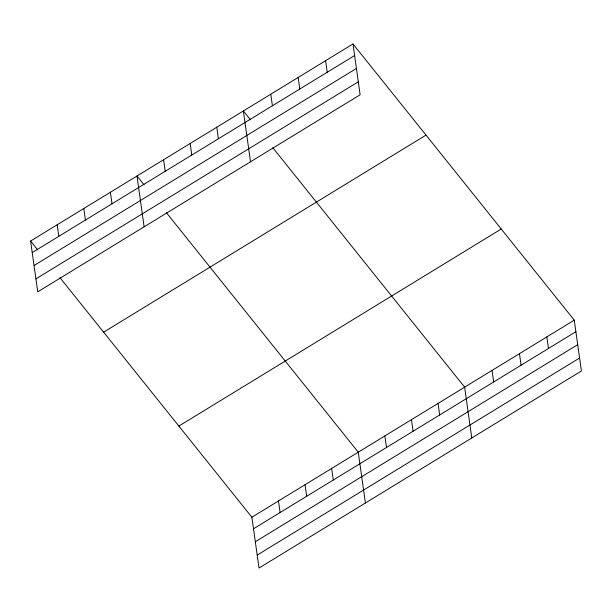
<?xml version="1.0" encoding="UTF-8"?>
<svg xmlns="http://www.w3.org/2000/svg" width="612" height="612" viewBox="0 0 612 612"><rect width="100%" height="100%" fill="white"/><g stroke="black" fill="none" stroke-linecap="round" stroke-linejoin="round"><path stroke-width="0.92" d="M352.986 43.957L360.124 94.776L37.737 291.84L30.6 241.029L352.986 43.957L574.263 320.16L581.4 370.971L259.014 568.043L251.876 517.224L60.045 277.779M32.222 252.58L354.608 55.516M34.043 265.531L356.429 68.468M35.917 278.881L358.303 81.817M103.619 332.171L426.006 135.107M178.857 426.082L501.236 229.018M251.876 517.224L574.263 320.16M253.498 528.783L575.884 331.712M255.319 541.735L577.705 344.671M257.193 555.084L579.579 358.02M250.438 119.784L243.369 110.963L250.515 161.775M272.814 147.714L464.646 387.167L471.791 437.978M144.05 184.816L136.989 175.996L144.126 226.807M166.433 212.747L358.265 452.199L365.402 503.01M30.6 241.029L37.669 249.849M546.853 336.914L548.482 348.465M519.45 353.667L521.08 365.219M492.048 370.413L493.677 381.965M438.054 403.423L439.676 414.974M411.455 419.679L413.077 431.231M384.856 435.935L386.486 447.494M325.584 60.71L327.206 72.262M298.182 77.464L299.803 89.015M331.666 468.455L333.288 480.007M270.779 94.21L272.401 105.761M305.067 484.712L306.688 496.263M278.475 500.968L280.097 512.519M216.778 127.22L218.4 138.771M190.179 143.476L191.801 155.027M163.58 159.74L165.209 171.291M110.39 192.252L112.011 203.804M83.79 208.508L85.42 220.06M57.199 224.765L58.821 236.316"/></g></svg>
